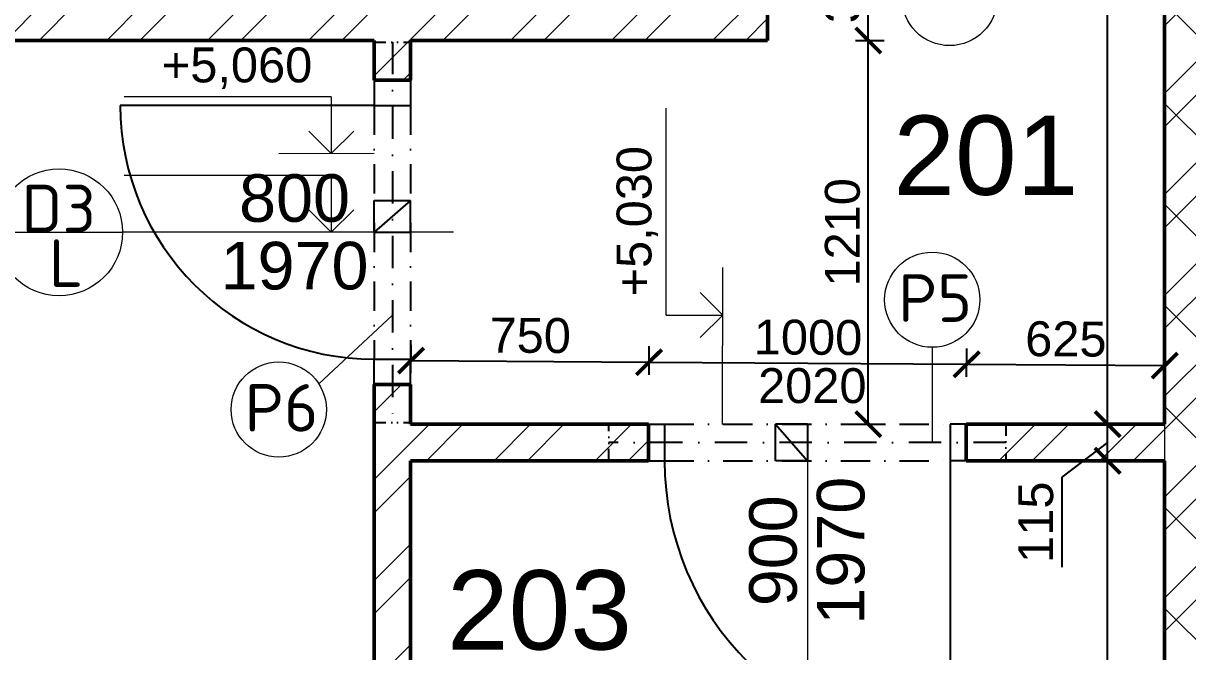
# Model space of a CAD drawing. Header units: millimetres. Extents: x 6026 to 16126, y -569 to 9737.
# Drawn here: x 10580 to 14249, y 2870 to 4851 of the extents above; entities that cross this region are included whole.
import ezdxf

# ---------------------------------------------------------------- set-up
doc = ezdxf.new("R2010")
doc.units = ezdxf.units.MM
doc.header["$LTSCALE"] = 185
doc.linetypes.add('DASHDOT', pattern=[1, 0.5, -0.25, 0, -0.25])
doc.linetypes.add('DIVIDE', pattern=[1.25, 0.5, -0.25, 0, -0.25, 0, -0.25])
for name, color, linetype, lineweight in [('00 popis', 7, 'Continuous', 13), ('00 zdivo', 7, 'Continuous', 50), ('00 šrafy', 7, 'Continuous', 13), ('01 tlustá dvojčerchovaná', 7, 'DIVIDE', 25), ('01 tlustá plná', 7, 'Continuous', 25), ('01 tlustá čerchovaná', 7, 'DASHDOT', 25)]:
    doc.layers.add(name, color=color, linetype=linetype, lineweight=lineweight)
doc.styles.add('ISOCPEUR', font='isocpeur.ttf')
doc.styles.add('KOTY', font='arial.ttf', dxfattribs={"height": 400})
doc.styles.add('koty4', font='arial.ttf', dxfattribs={"height": 110})
doc.styles.add('místnosti', font='arial.ttf', dxfattribs={"height": 250})
doc.dimstyles.new('moje koty osy', dxfattribs={"dimscale": 40, "dimtxt": 110, "dimasz": 2, "dimexe": 1.25, "dimexo": 0.0005, "dimtad": 1, "dimtxsty": 'koty4', "dimblk": 'ARCHTICK', "dimcen": 2.5, "dimadec": 0, "dimazin": 0, "dimtfac": 1, "dimtmove": 0, "dimatfit": 3, "dimfxl": 1, "dimfxlon": 1, "dimarcsym": 0})
pattern_1 = [(45, (0, 0), (-159.099, 159.099), []), (45, (105, 0), (-159.099, 159.099), [])]

# ---------------------------------------------------------------- blocks, each defined once
blk = doc.blocks.new('_ArchTick')
at = {"color": 0, "linetype": 'ByBlock', "const_width": 0.15}
blk.add_lwpolyline([(-0.5, -0.5), (0.5, 0.5)], dxfattribs=at)
blk = doc.blocks.new('*D61')
at = {"layer": '00 popis', "color": 0, "lineweight": -2, "transparency": 16777216}
for p, q in [((9335.5, 3711.9), (9245.5, 3711.9)), ((9295.5, 1211.9), (9295.5, 3711.9)), ((9287.8, 1211.9), (9345.5, 1211.9))]:
    blk.add_line(p, q, dxfattribs=at)
at = {"layer": 'Defpoints', "color": 0, "transparency": 16777216}
for p in [(9295.5, 3711.9), (11685.5, 3711.9), (9287.7, 1211.9)]:
    blk.add_point(p, dxfattribs=at)
at = {"layer": '00 popis', "color": 0, "lineweight": -2, "transparency": 16777216, "xscale": 80, "yscale": 80, "zscale": 80}
for p, rotation in [((9295.5, 3711.9), 90), ((9295.5, 1211.9), 270)]:
    blk.add_blockref('_ArchTick', p, dxfattribs=dict(at, rotation=rotation))
at = {"layer": '00 popis', "color": 0, "transparency": 16777216, "insert": (9214.4, 2324), "char_height": 110, "attachment_point": 5, "rotation": 90, "style": 'koty4'}
blk.add_mtext('2500', dxfattribs=at)
blk = doc.blocks.new('*D62')
at = {"layer": '00 popis', "color": 0, "lineweight": -2, "transparency": 16777216}
for p, q in [((9335.5, 4671.9), (9245.5, 4671.9)), ((9295.5, 3711.9), (9295.5, 4671.9)), ((9335.5, 3711.9), (9245.5, 3711.9))]:
    blk.add_line(p, q, dxfattribs=at)
at = {"layer": 'Defpoints', "color": 0, "transparency": 16777216}
for p in [(9295.5, 4671.9), (11685.5, 4671.9), (11685.5, 3711.9)]:
    blk.add_point(p, dxfattribs=at)
at = {"layer": '00 popis', "color": 0, "lineweight": -2, "transparency": 16777216, "xscale": 80, "yscale": 80, "zscale": 80}
for p, rotation in [((9295.5, 4671.9), 90), ((9295.5, 3711.9), 270)]:
    blk.add_blockref('_ArchTick', p, dxfattribs=dict(at, rotation=rotation))
at = {"layer": '00 popis', "color": 0, "transparency": 16777216, "insert": (9214.4, 4191.9), "char_height": 110, "attachment_point": 5, "rotation": 90, "style": 'koty4'}
blk.add_mtext('960', dxfattribs=at)
blk = doc.blocks.new('*D63')
at = {"layer": '00 popis', "color": 0, "lineweight": -2, "transparency": 16777216}
for p, q in [((9335.5, 4796.9), (9245.5, 4796.9)), ((9295.5, 4671.9), (9295.5, 4796.9)), ((9295.5, 4734.4), (9069.3, 4568.3)), ((9335.5, 4671.9), (9245.5, 4671.9)), ((9069.3, 4568.3), (9069.3, 4284.8))]:
    blk.add_line(p, q, dxfattribs=at)
at = {"layer": 'Defpoints', "color": 0, "transparency": 16777216}
for p in [(9295.5, 4796.9), (11685.5, 4796.9), (11685.5, 4671.9)]:
    blk.add_point(p, dxfattribs=at)
at = {"layer": '00 popis', "color": 0, "lineweight": -2, "transparency": 16777216, "xscale": 80, "yscale": 80, "zscale": 80}
for p, rotation in [((9295.5, 4796.9), 90), ((9295.5, 4671.9), 270)]:
    blk.add_blockref('_ArchTick', p, dxfattribs=dict(at, rotation=rotation))
at = {"layer": '00 popis', "color": 0, "transparency": 16777216, "insert": (8988.1, 4426.6), "char_height": 110, "attachment_point": 5, "rotation": 90, "style": 'koty4'}
blk.add_mtext('125', dxfattribs=at)
blk = doc.blocks.new('*D64')
at = {"layer": '00 popis', "color": 0, "lineweight": -2, "transparency": 16777216}
for p, q in [((9067.4, 4939), (9067.4, 5222.5)), ((9295.5, 4854.4), (9067.4, 4939)), ((9335.5, 4911.9), (9245.5, 4911.9)), ((9295.5, 4796.9), (9295.5, 4911.9)), ((9335.5, 4796.9), (9245.5, 4796.9))]:
    blk.add_line(p, q, dxfattribs=at)
at = {"layer": 'Defpoints', "color": 0, "transparency": 16777216}
for p in [(9295.5, 4911.9), (9925.5, 4911.9), (11685.5, 4796.9)]:
    blk.add_point(p, dxfattribs=at)
at = {"layer": '00 popis', "color": 0, "lineweight": -2, "transparency": 16777216, "xscale": 80, "yscale": 80, "zscale": 80}
for p, rotation in [((9295.5, 4911.9), 90), ((9295.5, 4796.9), 270)]:
    blk.add_blockref('_ArchTick', p, dxfattribs=dict(at, rotation=rotation))
at = {"layer": '00 popis', "color": 0, "transparency": 16777216, "insert": (8986.2, 5080.7), "char_height": 110, "attachment_point": 5, "rotation": 90, "style": 'koty4'}
blk.add_mtext('115', dxfattribs=at)
blk = doc.blocks.new('*D66')
at = {"layer": '00 popis', "color": 0, "lineweight": -2, "transparency": 16777216}
for p, q in [((14036.7, 3471.9), (13946.7, 3471.9)), ((13996.7, 1211.9), (13996.7, 3471.9)), ((14036.7, 1211.9), (13946.7, 1211.9))]:
    blk.add_line(p, q, dxfattribs=at)
at = {"layer": 'Defpoints', "color": 0, "transparency": 16777216}
for p in [(13996.7, 3471.9), (14175.5, 3471.9), (14175.5, 1211.9)]:
    blk.add_point(p, dxfattribs=at)
at = {"layer": '00 popis', "color": 0, "lineweight": -2, "transparency": 16777216, "xscale": 80, "yscale": 80, "zscale": 80}
for p, rotation in [((13996.7, 3471.9), 90), ((13996.7, 1211.9), 270)]:
    blk.add_blockref('_ArchTick', p, dxfattribs=dict(at, rotation=rotation))
at = {"layer": '00 popis', "color": 0, "transparency": 16777216, "insert": (13915.5, 2506.9), "char_height": 110, "attachment_point": 5, "rotation": 90, "style": 'koty4'}
blk.add_mtext('2260', dxfattribs=at)
blk = doc.blocks.new('*D67')
at = {"layer": '00 popis', "color": 0, "lineweight": -2, "transparency": 16777216}
for p, q in [((14036.7, 3586.9), (13946.7, 3586.9)), ((13996.7, 3471.9), (13996.7, 3586.9)), ((13996.7, 3529.4), (13852, 3419.7)), ((14036.7, 3471.9), (13946.7, 3471.9)), ((13852, 3419.7), (13852, 3136.2))]:
    blk.add_line(p, q, dxfattribs=at)
at = {"layer": 'Defpoints', "color": 0, "transparency": 16777216}
for p in [(13996.7, 3586.9), (14175.5, 3586.9), (14175.5, 3471.9)]:
    blk.add_point(p, dxfattribs=at)
at = {"layer": '00 popis', "color": 0, "lineweight": -2, "transparency": 16777216, "xscale": 80, "yscale": 80, "zscale": 80}
for p, rotation in [((13996.7, 3586.9), 90), ((13996.7, 3471.9), 270)]:
    blk.add_blockref('_ArchTick', p, dxfattribs=dict(at, rotation=rotation))
at = {"layer": '00 popis', "color": 0, "transparency": 16777216, "insert": (13770.8, 3277.9), "char_height": 110, "attachment_point": 5, "rotation": 90, "style": 'koty4'}
blk.add_mtext('115', dxfattribs=at)
blk = doc.blocks.new('*D68')
at = {"layer": '00 popis', "color": 0, "lineweight": -2, "transparency": 16777216}
for p, q in [((14036.7, 6911.9), (13946.7, 6911.9)), ((13996.7, 3586.9), (13996.7, 6911.9)), ((14036.7, 3586.9), (13946.7, 3586.9))]:
    blk.add_line(p, q, dxfattribs=at)
at = {"layer": 'Defpoints', "color": 0, "transparency": 16777216}
for p in [(13996.7, 6911.9), (14175.5, 6911.9), (14175.5, 3586.9)]:
    blk.add_point(p, dxfattribs=at)
at = {"layer": '00 popis', "color": 0, "lineweight": -2, "transparency": 16777216, "xscale": 80, "yscale": 80, "zscale": 80}
for p, rotation in [((13996.7, 6911.9), 90), ((13996.7, 3586.9), 270)]:
    blk.add_blockref('_ArchTick', p, dxfattribs=dict(at, rotation=rotation))
at = {"layer": '00 popis', "color": 0, "transparency": 16777216, "insert": (13915.5, 5249.4), "char_height": 110, "attachment_point": 5, "rotation": 90, "style": 'koty4'}
blk.add_mtext('3325', dxfattribs=at)
blk = doc.blocks.new('*D69')
at = {"layer": '00 popis', "color": 0, "lineweight": -2, "transparency": 16777216}
for p, q in [((11801.6, 3747.6), (11802.2, 3837.6)), ((12551.6, 3742.6), (12552.2, 3832.6)), ((11801.8, 3787.6), (12551.8, 3782.6))]:
    blk.add_line(p, q, dxfattribs=at)
at = {"layer": 'Defpoints', "color": 0, "transparency": 16777216}
for p in [(12551.8, 3782.6), (11800.5, 3591.9), (12550.5, 3586.9)]:
    blk.add_point(p, dxfattribs=at)
at = {"layer": '00 popis', "color": 0, "lineweight": -2, "transparency": 16777216, "xscale": 80, "yscale": 80, "zscale": 80}
for p, rotation in [((11801.8, 3787.6), 179.6180337952709), ((12551.8, 3782.6), 359.6180337952708)]:
    blk.add_blockref('_ArchTick', p, dxfattribs=dict(at, rotation=rotation))
at = {"layer": '00 popis', "color": 0, "transparency": 16777216, "insert": (12177.4, 3866.3), "char_height": 110, "attachment_point": 5, "rotation": 359.618, "style": 'koty4'}
blk.add_mtext('750', dxfattribs=at)
blk = doc.blocks.new('*D70')
at = {"layer": '00 popis', "color": 0, "lineweight": -2, "transparency": 16777216}
for p, q in [((12551.6, 3742.6), (12552.2, 3832.6)), ((13552.3, 3735.9), (13552.9, 3825.9)), ((12551.8, 3782.6), (13552.5, 3775.9))]:
    blk.add_line(p, q, dxfattribs=at)
at = {"layer": 'Defpoints', "color": 0, "transparency": 16777216}
for p in [(13552.5, 3775.9), (12550.5, 3586.9), (13550.5, 3471.9)]:
    blk.add_point(p, dxfattribs=at)
at = {"layer": '00 popis', "color": 0, "lineweight": -2, "transparency": 16777216, "xscale": 80, "yscale": 80, "zscale": 80}
for p, rotation in [((12551.8, 3782.6), 179.6180337952709), ((13552.5, 3775.9), 359.6180337952708)]:
    blk.add_blockref('_ArchTick', p, dxfattribs=dict(at, rotation=rotation))
at = {"layer": '00 popis', "color": 0, "transparency": 16777216, "insert": (13052.7, 3860.4), "char_height": 110, "attachment_point": 5, "rotation": 359.618, "style": 'koty4'}
blk.add_mtext('1000', dxfattribs=at)
blk = doc.blocks.new('*D71')
at = {"layer": '00 popis', "color": 0, "lineweight": -2, "transparency": 16777216}
for p, q in [((13552.3, 3735.9), (13552.9, 3825.9)), ((14176.5, 3731.8), (14177.1, 3821.8)), ((13552.5, 3775.9), (14176.7, 3771.8))]:
    blk.add_line(p, q, dxfattribs=at)
at = {"layer": 'Defpoints', "color": 0, "transparency": 16777216}
for p in [(14176.7, 3771.8), (14175.5, 3586.9), (13550.5, 3471.9)]:
    blk.add_point(p, dxfattribs=at)
at = {"layer": '00 popis', "color": 0, "lineweight": -2, "transparency": 16777216, "xscale": 80, "yscale": 80, "zscale": 80}
for p, rotation in [((13552.5, 3775.9), 179.6180337952709), ((14176.7, 3771.8), 359.6180337952708)]:
    blk.add_blockref('_ArchTick', p, dxfattribs=dict(at, rotation=rotation))
at = {"layer": '00 popis', "color": 0, "transparency": 16777216, "insert": (13865.2, 3855), "char_height": 110, "attachment_point": 5, "rotation": 359.618, "style": 'koty4'}
blk.add_mtext('625', dxfattribs=at)
blk = doc.blocks.new('*D72')
at = {"layer": '00 popis', "color": 0, "lineweight": -2, "transparency": 16777216}
for p, q in [((13202.7, 4796.9), (13292.7, 4796.9)), ((13242.7, 3586.9), (13242.7, 4796.9)), ((13202.7, 3586.9), (13292.7, 3586.9))]:
    blk.add_line(p, q, dxfattribs=at)
at = {"layer": 'Defpoints', "color": 0, "transparency": 16777216}
for p in [(11800.5, 4796.9), (13242.7, 4796.9), (11800.5, 3586.9)]:
    blk.add_point(p, dxfattribs=at)
at = {"layer": '00 popis', "color": 0, "lineweight": -2, "transparency": 16777216, "xscale": 80, "yscale": 80, "zscale": 80}
for p, rotation in [((13242.7, 4796.9), 90), ((13242.7, 3586.9), 270)]:
    blk.add_blockref('_ArchTick', p, dxfattribs=dict(at, rotation=rotation))
at = {"layer": '00 popis', "color": 0, "transparency": 16777216, "insert": (13161.6, 4191.9), "char_height": 110, "attachment_point": 5, "rotation": 90, "style": 'koty4'}
blk.add_mtext('1210', dxfattribs=at)
blk = doc.blocks.new('*D73')
at = {"layer": '00 popis', "color": 0, "lineweight": -2, "transparency": 16777216}
for p, q in [((13202.7, 5161.9), (13292.7, 5161.9)), ((13242.7, 4796.9), (13242.7, 5161.9)), ((13202.7, 4796.9), (13292.7, 4796.9))]:
    blk.add_line(p, q, dxfattribs=at)
at = {"layer": 'Defpoints', "color": 0, "transparency": 16777216}
for p in [(12925.5, 5161.9), (13242.7, 5161.9), (11800.5, 4796.9)]:
    blk.add_point(p, dxfattribs=at)
at = {"layer": '00 popis', "color": 0, "lineweight": -2, "transparency": 16777216, "xscale": 80, "yscale": 80, "zscale": 80}
for p, rotation in [((13242.7, 5161.9), 90), ((13242.7, 4796.9), 270)]:
    blk.add_blockref('_ArchTick', p, dxfattribs=dict(at, rotation=rotation))
at = {"layer": '00 popis', "color": 0, "transparency": 16777216, "insert": (13161.5, 4979.4), "char_height": 110, "attachment_point": 5, "rotation": 90, "style": 'koty4'}
blk.add_mtext('365', dxfattribs=at)
blk = doc.blocks.new('VYSKOVA KOTA')
at = {"layer": '00 popis'}
for p, q in [((61882.7, 803.1), (61882.7, 624.5)), ((61882.7, 803.1), (62535.4, 803.1)), ((61882.7, 624.5), (61812, 695.2)), ((61882.7, 624.5), (61953.4, 695.2))]:
    blk.add_line(p, q, dxfattribs=at)

msp = doc.modelspace()

# ---------------------------------------------------------------- hatches: boundary and pattern name
at = {"layer": '00 šrafy'}
h = msp.add_hatch(dxfattribs=at)
h.set_pattern_fill('ZDIVO_PEV-STR', color=256, scale=30, pattern_type=2)
h.set_pattern_definition([(45, (0, 0), (-159.099, 159.099), []), (45, (105, 0), (-159.099, 159.099), []), (315, (0, 0), (159.099, 159.099), [])])
h.paths.add_polyline_path([(14475.513, 7961.904), (14395.513, 7961.904), (14367.729, 7804.334), (14283.296, 8119.473), (14255.513, 7961.904), (14175.513, 7961.904), (14175.513, 7211.904), (14050.513, 7211.904), (14050.513, 6911.904), (14175.513, 6911.904), (14175.513, 3586.904), (14175.513, 3471.904), (14175.513, 1211.904), (14475.513, 1211.904), (14475.513, 4796.904), (14475.513, 4911.904)])
h = msp.add_hatch(dxfattribs=at)
h.set_pattern_fill('ZDIVO_OBECNE', color=256, scale=30, pattern_type=2)
h.set_pattern_definition(pattern_1)
h.paths.add_polyline_path([(11040.513, 6311.904), (10640.513, 6311.904), (10640.513, 6911.904), (10525.513, 6911.904), (10525.513, 4911.904), (9925.513, 4911.904), (9925.513, 4796.904), (10640.513, 4796.904), (11685.513, 4796.904), (11685.513, 4671.904), (11800.513, 4671.904), (11800.513, 4796.904), (12925.513, 4796.904), (12925.513, 4911.904), (12925.513, 5161.904), (12810.513, 5161.904), (12810.513, 4911.904), (10640.513, 4911.904), (10640.513, 6196.904), (11155.513, 6196.904), (11155.513, 6911.904), (11040.513, 6911.904)])
h = msp.add_hatch(dxfattribs=at)
h.set_pattern_fill('ZDIVO_OBECNE', color=256, scale=30, pattern_type=2)
h.set_pattern_definition(pattern_1)
h.paths.add_polyline_path([(11800.513, 3471.904), (12550.513, 3471.904), (12550.513, 3586.904), (11800.513, 3586.904), (11800.513, 3711.904), (11685.513, 3711.904), (11685.513, 1211.904), (11800.513, 1211.904)])
h = msp.add_hatch(dxfattribs=at)
h.set_pattern_fill('ZDIVO_OBECNE', color=256, scale=30, pattern_type=2)
h.set_pattern_definition(pattern_1)
h.paths.add_polyline_path([(14175.513, 3586.904), (13550.513, 3586.904), (13550.513, 3471.904), (14175.513, 3471.904)])

# ---------------------------------------------------------------- linework, layer by layer
at = {"layer": '00 popis'}
for p, q in [((11685.513, 4440), (11385.513, 4439.488)), ((10492.692, 4191.904), (10892.692, 4191.904)), ((11935.513, 4191.904), (10892.692, 4191.904)), ((12783.213, 3586.403), (12784.057, 4081.059)), ((11511.431, 3713.956), (11743.484, 3931.257)), ((13444.009, 3829.404), (13444.009, 3529.404)), ((13050.513, 3586.904), (13050.513, 2642.481))]:
    msp.add_line(p, q, dxfattribs=at)
for centre, radius in [((13498.808, 4930.621), 150), ((10692.692, 4191.904), 200), ((13444.009, 3979.404), 150), ((11384.995, 3633.248), 150)]:
    msp.add_circle(centre, radius, dxfattribs=at)
at = {"layer": '00 zdivo'}
for p, q in [((14175.513, 3586.904), (14175.513, 6911.904)), ((12925.513, 4911.904), (12925.513, 4796.904)), ((10640.513, 4796.904), (9925.513, 4796.904)), ((11685.513, 4796.904), (10640.513, 4796.904)), ((11685.513, 4671.904), (11685.513, 4796.904)), ((12925.513, 4796.904), (11800.513, 4796.904)), ((11800.513, 4796.904), (11800.513, 4671.904)), ((11800.513, 4671.904), (11685.513, 4671.904)), ((11685.513, 1211.904), (11685.513, 3711.904)), ((11685.513, 3711.904), (11800.513, 3711.904)), ((11800.513, 3711.904), (11800.513, 3586.904)), ((11800.513, 3586.904), (12550.513, 3586.904)), ((12550.513, 3471.904), (12550.513, 3586.904)), ((14175.513, 3586.904), (13550.513, 3586.904)), ((13550.513, 3586.904), (13550.513, 3471.904)), ((13550.513, 3586.904), (14175.513, 3586.904)), ((11800.513, 3471.904), (11800.513, 1211.904)), ((12550.513, 3471.904), (11800.513, 3471.904)), ((14175.513, 3471.904), (13550.513, 3471.904)), ((14175.513, 1211.904), (14175.513, 3471.904))]:
    msp.add_line(p, q, dxfattribs=at)
at = {"layer": '00 šrafy'}
msp.add_line((14175.513, 3586.904), (14175.513, 3471.904), dxfattribs=at)
at = {"layer": '01 tlustá dvojčerchovaná', "ltscale": 0.4}
for p, q in [((11685.513, 4791.904), (11800.513, 4791.904)), ((11685.513, 3591.904), (11800.513, 3591.904)), ((12425.513, 3471.904), (12425.513, 3586.904)), ((13675.513, 3586.904), (13675.513, 3471.904))]:
    msp.add_line(p, q, dxfattribs=at)
at = {"layer": '01 tlustá plná'}
for p, q in [((11685.513, 4671.904), (11685.513, 4591.904)), ((11800.513, 4671.904), (11800.513, 4591.904)), ((11685.513, 4591.904), (10885.513, 4591.904)), ((11685.513, 4591.904), (11800.513, 4591.904)), ((11800.513, 4291.904), (11685.513, 4191.904)), ((11685.513, 4191.904), (11685.513, 4291.904)), ((11685.513, 4291.904), (11800.513, 4291.904)), ((11800.513, 4191.904), (11800.513, 4291.904)), ((11685.513, 4191.904), (11800.513, 4191.904)), ((11685.513, 3711.904), (11685.513, 3791.904)), ((11685.513, 3791.904), (11800.513, 3791.904)), ((11800.513, 3711.904), (11800.513, 3791.904)), ((12550.513, 3586.904), (12600.513, 3586.904)), ((12600.513, 3586.904), (12600.513, 3471.904)), ((13050.513, 3586.904), (12950.513, 3586.904)), ((12950.513, 3586.904), (13050.513, 3471.904)), ((12950.513, 3471.904), (12950.513, 3586.904)), ((13050.513, 3586.904), (13050.513, 3471.904)), ((13550.513, 3586.904), (13500.513, 3586.904)), ((13500.513, 3586.904), (13500.513, 3471.904)), ((12550.513, 3471.904), (12600.513, 3471.904)), ((13050.513, 3471.904), (12950.513, 3471.904)), ((13550.513, 3471.904), (13500.513, 3471.904)), ((13500.513, 3471.904), (13500.513, 2571.904))]:
    msp.add_line(p, q, dxfattribs=at)
for centre, radius in [((11685.513, 4591.904), 800), ((13500.513, 3471.904), 900)]:
    msp.add_arc(centre, radius, 180, 270, dxfattribs=at)
at = {"layer": '01 tlustá čerchovaná', "ltscale": 1.1}
for p, q in [((11743.013, 4791.904), (11743.013, 3591.904)), ((13675.513, 3529.404), (12425.513, 3529.404))]:
    msp.add_line(p, q, dxfattribs=at)
at = {"layer": '01 tlustá čerchovaná'}
for p, q in [((11685.513, 4591.904), (11685.513, 3791.904)), ((11800.513, 4591.904), (11800.513, 3791.904)), ((12600.513, 3586.904), (13500.513, 3586.904)), ((12600.513, 3471.904), (13500.513, 3471.904))]:
    msp.add_line(p, q, dxfattribs=at)

# ---------------------------------------------------------------- block references
at = {"layer": '00 popis', "xscale": -1}
for p in [(73433.229, 3815.535), (73433.229, 3567.439)]:
    msp.add_blockref('VYSKOVA KOTA', p, dxfattribs=at)
at = {"layer": '00 popis', "rotation": 90}
msp.add_blockref('VYSKOVA KOTA', (13408.522, -57951.657), dxfattribs=at)
msp.add_blockref('VYSKOVA KOTA', (13408.522, -57951.657), dxfattribs=at)

# ---------------------------------------------------------------- texts
at = {"layer": '00 popis', "linetype": 'Continuous', "lineweight": 30}
for s, height, style, p in [('+5,060', 110, 'koty4', (11016.314, 4664.66)), ('D3', 150, 'ISOCPEUR', (10574.015, 4191.904)), ('L', 150, 'ISOCPEUR', (10660.699, 4019.779)), ('P5', 150, 'ISOCPEUR', (13336.639, 3909.589)), ('P6', 150, 'ISOCPEUR', (11277.625, 3563.433))]:
    msp.add_text(s, height=height, dxfattribs=dict(at, style=style)).set_placement(p)
at = {"layer": '00 popis', "linetype": 'Continuous', "lineweight": 30, "style": 'koty4'}
msp.add_text('+5,030', height=110, rotation=90, dxfattribs=at).set_placement((12559.397, 3989.767))
at = {"layer": '00 popis', "attachment_point": 1}
for s, width, gutter_width, insert, char_height, style in [('201', 634.23778, 1250, (13321.7, 4560.102), 250, 'místnosti'), (' 800', 407.84315, 750, (11201.613, 4375.064), 150, 'KOTY'), ('1970', 653.0594, 750, (11201.613, 4161.904), 150, 'KOTY'), ('2020', 357.4766, 550, (12895.362, 3763.628), 110, 'koty4'), ('203', 591.86564, 1250, (11915.227, 3126.572), 250, 'místnosti')]:
    msp.add_mtext_dynamic_manual_height_columns(s, width=width, gutter_width=gutter_width, heights=[0], dxfattribs=dict(at, insert=insert, char_height=char_height, style=style))
at = {"layer": '00 popis', "char_height": 150, "attachment_point": 1, "rotation": 90, "style": 'KOTY'}
for s, width, insert in [('1970', 653.0594, (13080.513, 2955.076)), (' 900', 407.84315, (12867.352, 2955.076))]:
    msp.add_mtext_dynamic_manual_height_columns(s, width=width, gutter_width=750, heights=[0], dxfattribs=dict(at, insert=insert))

# ---------------------------------------------------------------- dimensions: what is measured, and where the dimension line sits
at = {"layer": '00 popis'}
for base, p1, p2, picture, middle in [((13996.686, 6911.904), (14175.513, 3586.904), (14175.513, 6911.904), '*D68', (13915.485, 5249.404)), ((13242.714, 5161.904), (11800.513, 4796.904), (12925.513, 5161.904), '*D73', (13161.514, 4979.404)), ((9295.547, 4671.904), (11685.513, 3711.904), (11685.513, 4671.904), '*D62', (9214.384, 4191.904))]:
    dim = msp.add_linear_dim(base=base, p1=p1, p2=p2, angle=90, dimstyle='moje koty osy', override={"dimtmove": 1}, dxfattribs=at)
    dim.commit()
    dim.dimension.update_dxf_attribs({"geometry": picture, "text_midpoint": middle})
for base, p1, p2, picture, middle in [((9295.547, 4911.904), (11685.513, 4796.904), (9925.513, 4911.904), '*D64', (9067.373, 4963.954)), ((9295.547, 4796.904), (11685.513, 4671.904), (11685.513, 4796.904), '*D63', (9069.295, 4543.306)), ((13996.686, 3586.904), (14175.513, 3471.904), (14175.513, 3586.904), '*D67', (13851.96, 3394.661))]:
    dim = msp.add_linear_dim(base=base, p1=p1, p2=p2, angle=90, dimstyle='moje koty osy', override={"dimtmove": 1}, dxfattribs=at)
    dim.commit()
    dim.dimension.update_dxf_attribs({"geometry": picture, "text_midpoint": middle, "dimtype": 160})
dim = msp.add_linear_dim(base=(13242.714, 4796.904), p1=(11800.513, 3586.904), p2=(11800.513, 4796.904), angle=90, dimstyle='moje koty osy', dxfattribs=at)
dim.commit()
dim.dimension.update_dxf_attribs({"geometry": '*D72', "text_midpoint": (13161.551, 4191.904)})
dim = msp.add_aligned_dim(p1=(11800.513, 3591.904), p2=(12550.513, 3586.904), distance=195.708, text='750', dimstyle='moje koty osy', dxfattribs=at)
dim.commit()
dim.dimension.update_dxf_attribs({"geometry": '*D69', "text_midpoint": (12177.359, 3866.269)})
for base, p1, p2, text, picture, middle in [((13552.54, 3775.936), (12550.513, 3586.904), (13550.513, 3471.904), '1000', '*D70', (13052.72, 3860.433)), ((14176.745, 3771.775), (13550.513, 3471.904), (14175.513, 3586.904), '625', '*D71', (13865.184, 3855.017))]:
    dim = msp.add_linear_dim(base=base, p1=p1, p2=p2, angle=179.618034, text=text, dimstyle='moje koty osy', override={"dimtmove": 1}, dxfattribs=at)
    dim.commit()
    dim.dimension.update_dxf_attribs({"geometry": picture, "text_midpoint": middle})
for base, p1, p2, picture, middle in [((9295.547, 3711.904), (9287.733, 1211.904), (11685.513, 3711.904), '*D61', (9295.547, 2323.952)), ((13996.686, 3471.904), (14175.513, 1211.904), (14175.513, 3471.904), '*D66', (13996.686, 2506.904))]:
    dim = msp.add_linear_dim(base=base, p1=p1, p2=p2, angle=90, dimstyle='moje koty osy', dxfattribs=at)
    dim.commit()
    dim.dimension.update_dxf_attribs({"geometry": picture, "text_midpoint": middle, "dimtype": 160})

doc.saveas('drawing.dxf')
